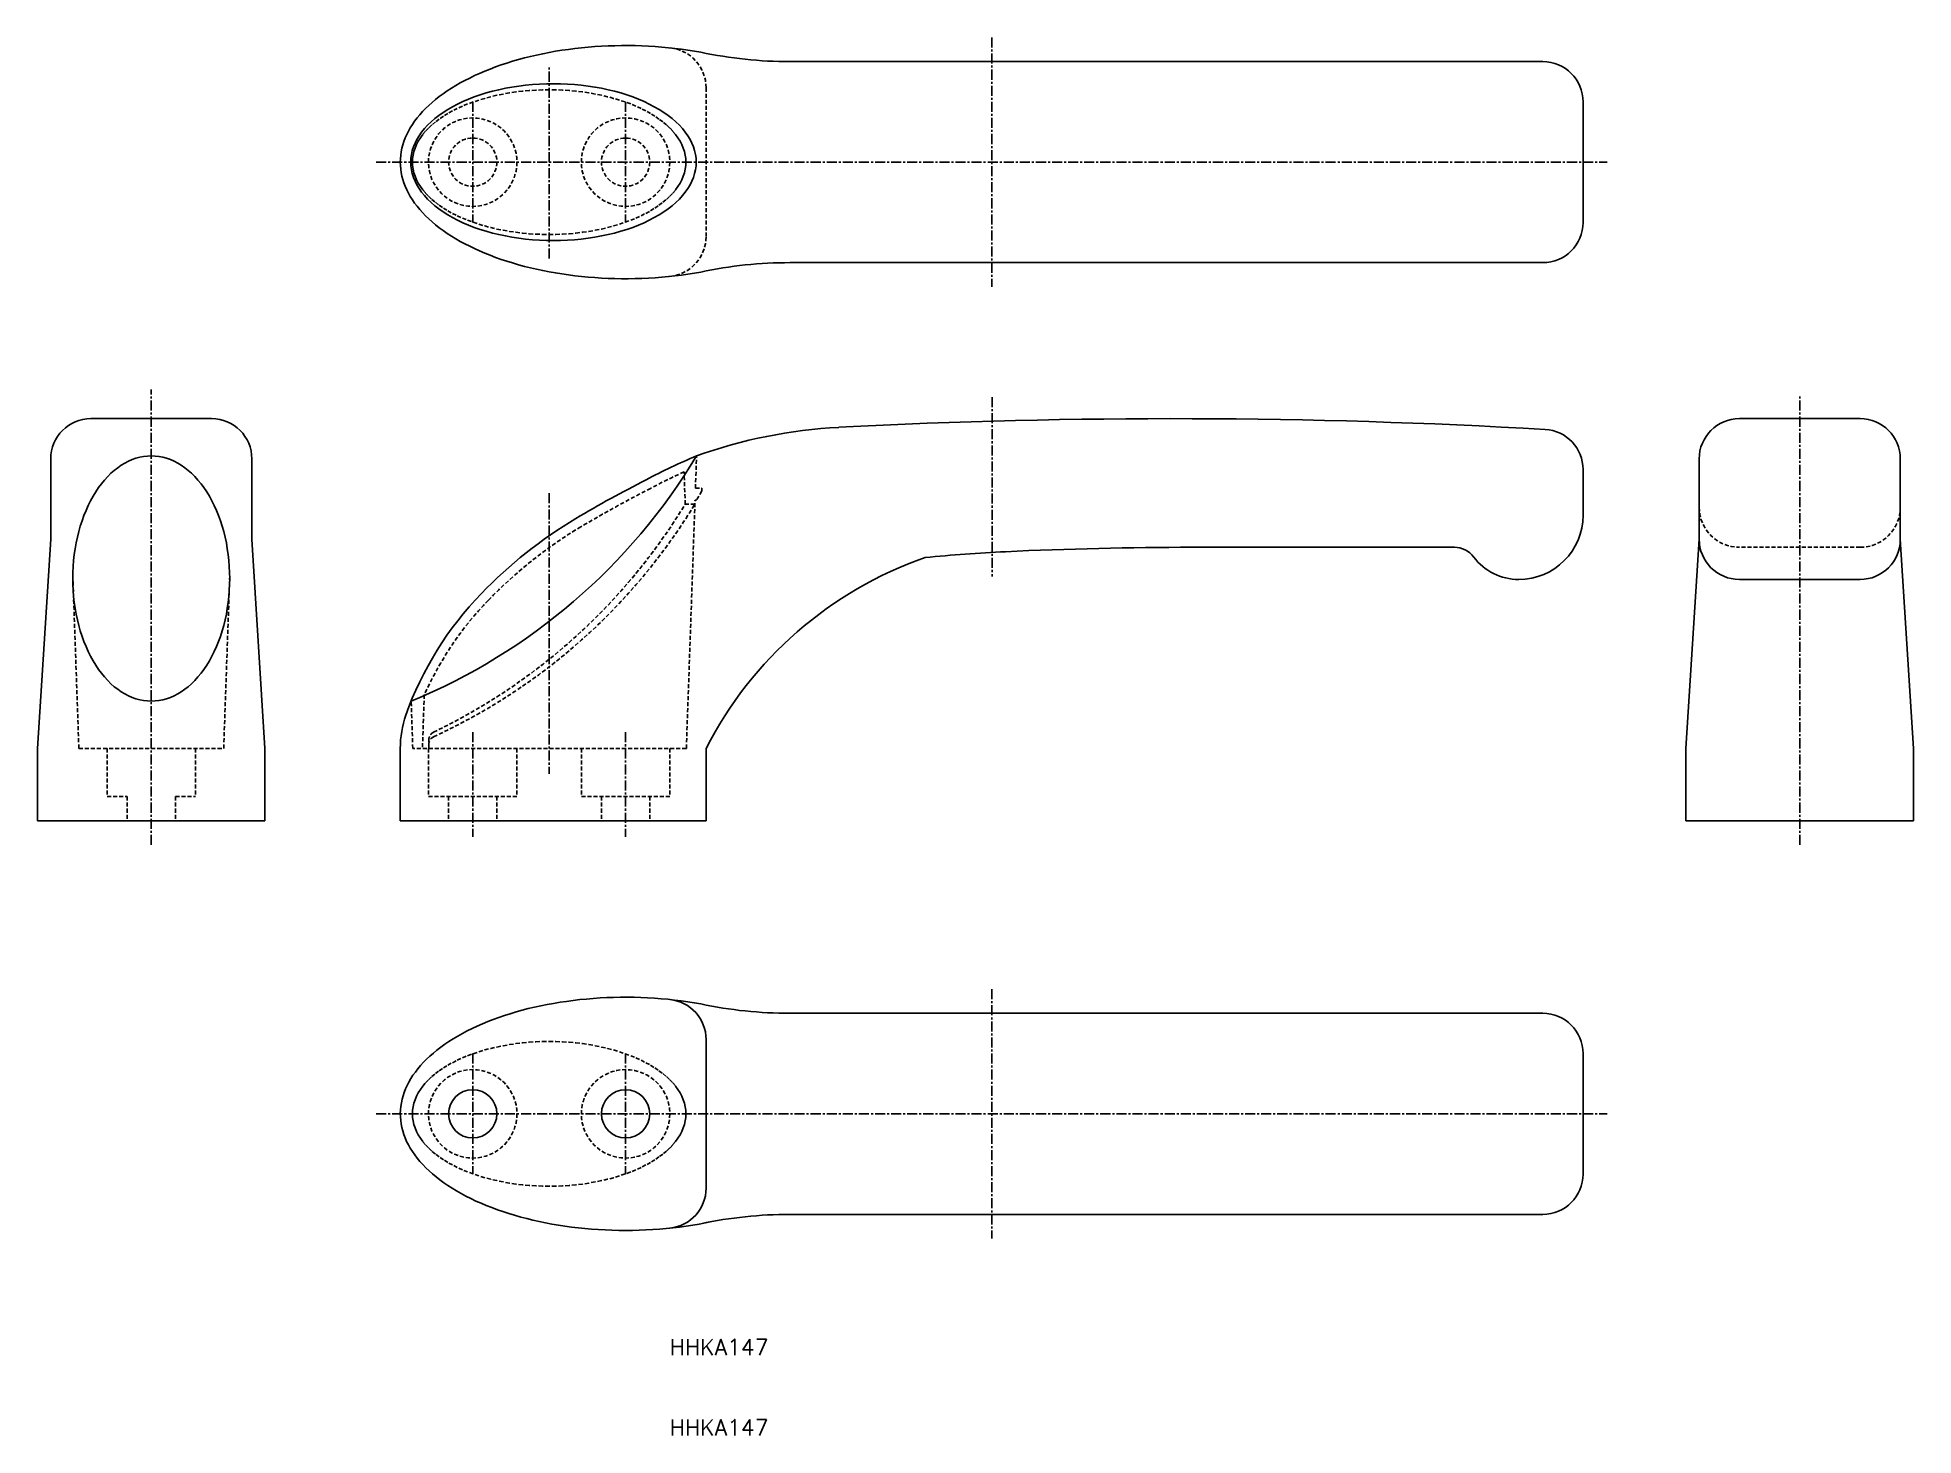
# Model space of a CAD drawing. Extents: x -69 to 165, y 10 to 184.
import ezdxf

# ---------------------------------------------------------------- set-up
doc = ezdxf.new("R2010")
doc.units = 0
doc.linetypes.add('CENTER', pattern=[2, 1.25, -0.25, 0.25, -0.25])
doc.linetypes.add('DASHED', pattern=[0.75, 0.5, -0.25])
doc.layers.get('0').update_dxf_attribs({"linetype": 'CONTINUOUS'})
doc.layers.add('CENTER', color=1, linetype='CONTINUOUS')
doc.styles.get("Standard").update_dxf_attribs({"font": 'txt.shx'})

msp = doc.modelspace()

# ---------------------------------------------------------------- linework, layer by layer
at = {"color": 7, "linetype": 'CONTINUOUS'}
for p, q in [((99.5, 180.85), (24.95, 180.85)), ((99.5, 180.85), (118.5, 180.85)), ((123.5, 160.85), (123.5, 175.85)), ((99.5, 155.85), (24.95, 155.85)), ((99.5, 155.85), (118.5, 155.85)), ((-61.95, 136.45), (-46.95, 136.45)), ((157.93, 136.45), (142.93, 136.45)), ((-66.95, 121.45), (-66.95, 131.45)), ((-41.95, 121.45), (-41.95, 131.45)), ((137.93, 121.45), (137.93, 131.45)), ((162.93, 121.45), (162.93, 131.45)), ((123.5, 124.45), (123.5, 130.12)), ((-68.59, 95.45), (-66.95, 121.45)), ((-40.32, 95.45), (-41.95, 121.45)), ((136.29, 95.45), (137.93, 121.45)), ((164.56, 95.45), (162.93, 121.45)), ((74.93, 120.45), (107.5, 120.45)), ((157.93, 116.45), (142.93, 116.45)), ((-68.59, 95.45), (-68.59, 86.45)), ((-40.32, 95.45), (-40.32, 86.45)), ((-23.5, 86.45), (-23.5, 95.45)), ((14.5, 86.45), (14.5, 95.45)), ((136.29, 95.45), (136.29, 86.45)), ((164.56, 95.45), (164.56, 86.45)), ((-68.59, 86.45), (-40.32, 86.45)), ((-23.5, 86.45), (13.94, 86.45)), ((13.94, 86.45), (14.5, 86.45)), ((136.29, 86.45), (164.56, 86.45)), ((118.5, 62.5), (24.95, 62.5)), ((14.5, 59.24), (14.5, 40.76)), ((123.5, 42.5), (123.5, 57.5)), ((118.5, 37.5), (24.95, 37.5))]:
    msp.add_line(p, q, dxfattribs=at)
at = {"color": 3, "linetype": 'DASHED'}
for p, q in [((14.5, 159.11), (14.5, 177.59)), ((13.18, 127.82), (13.32, 131.82)), ((11.91, 125.82), (11.77, 129.83)), ((12.05, 95.45), (13.13, 126.32)), ((13.13, 126.32), (13.32, 126.32)), ((13.18, 127.82), (13.98, 127.82)), ((13.98, 127.47), (13.32, 126.32)), ((13.98, 127.82), (13.98, 127.47)), ((13.11, 125.82), (11.91, 125.82)), ((157.93, 120.45), (142.93, 120.45)), ((-63.45, 95.45), (-64.2, 116.87)), ((-45.45, 95.45), (-44.7, 116.87)), ((-21.95, 95.45), (-22.15, 101.32)), ((-20.52, 102.1), (-20.75, 95.45)), ((-19.95, 95.45), (-19.95, 96.54)), ((-63.45, 95.45), (-45.45, 95.45)), ((-59.95, 95.45), (-59.95, 89.45)), ((-48.95, 95.45), (-48.95, 89.45)), ((12.05, 95.45), (-21.95, 95.45)), ((-20, 95.45), (-20, 89.45)), ((-9, 95.45), (-9, 89.45)), ((-1, 95.45), (-1, 89.45)), ((10, 95.45), (10, 89.45)), ((-59.95, 89.45), (-57.45, 89.45)), ((-57.45, 89.45), (-57.45, 86.45)), ((-51.45, 89.45), (-48.95, 89.45)), ((-51.45, 89.45), (-51.45, 86.45)), ((-20, 89.45), (-9, 89.45)), ((-17.5, 89.45), (-17.5, 86.45)), ((-11.5, 89.45), (-11.5, 86.45)), ((-1, 89.45), (10, 89.45)), ((1.5, 89.45), (1.5, 86.45)), ((7.5, 89.45), (7.5, 86.45))]:
    msp.add_line(p, q, dxfattribs=at)
at = {"color": 7, "linetype": 'CONTINUOUS'}
msp.add_lwpolyline([(31.02, 135.37, 0.072869), (13.32, 131.82, 0.022745), (7.05, 128.85, 0.015405), (-1.68, 124.04, 0.065874), (-13.43, 114.7, 0.106314), (-22.82, 99.58, 0.081239), (-23.5, 95.45)], format="xyb", dxfattribs=at)
at = {"color": 3, "linetype": 'DASHED'}
msp.add_lwpolyline([(11.77, 129.83, 0.015455), (7.61, 127.78, 0.015414), (-1.06, 123.01, 0.065859), (-12.56, 113.87, 0.086969), (-20.52, 102.1)], format="xyb", dxfattribs=at)
at = {"color": 7, "linetype": 'CONTINUOUS'}
for points in [[(13.85, 154.68, 0), (13.05, 154.54, 0), (12.25, 154.41, 0), (11.45, 154.3, 0), (10.63, 154.2, 0), (9.82, 154.11, 0), (8.99, 154.04, 0), (8.17, 153.97, 0), (7.34, 153.92, 0), (6.5, 153.88, 0), (5.67, 153.86, 0), (4.83, 153.85, 0), (4, 153.85, 0), (3.16, 153.86, 0), (2.33, 153.89, 0), (1.49, 153.93, 0), (0.66, 153.99, 0), (-0.16, 154.05, 0), (-0.99, 154.13, 0), (-1.8, 154.22, 0), (-2.61, 154.32, 0), (-3.42, 154.44, 0), (-4.22, 154.57, 0), (-5.01, 154.71, 0), (-5.79, 154.86, 0), (-6.56, 155.03, 0), (-7.33, 155.21, 0), (-8.08, 155.39, 0), (-8.82, 155.59, 0), (-9.55, 155.81, 0), (-10.27, 156.03, 0), (-10.97, 156.26, 0), (-11.66, 156.51, 0), (-12.34, 156.76, 0), (-13, 157.03, 0), (-13.64, 157.3, 0), (-14.27, 157.59, 0), (-14.88, 157.88, 0), (-15.48, 158.19, 0), (-16.05, 158.5, 0), (-16.61, 158.82, 0), (-17.15, 159.15, 0), (-17.67, 159.49, 0), (-18.17, 159.84, 0), (-18.65, 160.19, 0), (-19.11, 160.56, 0), (-19.55, 160.92, 0), (-19.97, 161.3, 0), (-20.36, 161.68, 0), (-20.74, 162.07, 0), (-21.09, 162.46, 0), (-21.42, 162.86, 0), (-21.72, 163.26, 0), (-22, 163.67, 0), (-22.26, 164.08, 0), (-22.49, 164.5, 0), (-22.7, 164.92, 0), (-22.89, 165.34, 0), (-23.05, 165.76, 0), (-23.19, 166.19, 0), (-23.3, 166.62, 0), (-23.39, 167.05, 0), (-23.45, 167.48, 0), (-23.49, 167.91, 0), (-23.5, 168.35, 0), (-23.49, 168.78, 0), (-23.45, 169.21, 0), (-23.39, 169.65, 0), (-23.3, 170.08, 0), (-23.19, 170.5, 0), (-23.05, 170.93, 0), (-22.89, 171.36, 0), (-22.7, 171.78, 0), (-22.49, 172.2, 0), (-22.26, 172.61, 0), (-22, 173.03, 0), (-21.72, 173.43, 0), (-21.42, 173.84, 0), (-21.09, 174.24, 0), (-20.74, 174.63, 0), (-20.36, 175.01, 0), (-19.97, 175.4, 0), (-19.55, 175.77, 0), (-19.11, 176.14, 0), (-18.65, 176.5, 0), (-18.17, 176.86, 0), (-17.67, 177.2, 0), (-17.15, 177.54, 0), (-16.61, 177.87, 0), (-16.05, 178.19, 0), (-15.48, 178.51, 0), (-14.88, 178.81, 0), (-14.27, 179.11, 0), (-13.64, 179.39, 0), (-13, 179.67, 0), (-12.34, 179.93, 0), (-11.66, 180.19, 0), (-10.97, 180.43, 0), (-10.27, 180.67, 0), (-9.55, 180.89, 0), (-8.82, 181.1, 0), (-8.08, 181.3, 0), (-7.33, 181.49, 0), (-6.56, 181.67, 0), (-5.79, 181.83, 0), (-5.01, 181.99, 0), (-4.22, 182.13, 0), (-3.42, 182.26, 0), (-2.61, 182.37, 0), (-1.8, 182.48, 0), (-0.99, 182.57, 0), (-0.16, 182.65, 0), (0.66, 182.71, 0), (1.49, 182.76, 0), (2.33, 182.8, 0), (3.16, 182.83, 0), (4, 182.84, 0), (4.83, 182.85, 0), (5.67, 182.84, 0), (6.5, 182.81, 0), (7.34, 182.77, 0), (8.17, 182.72, 0), (8.99, 182.66, 0), (9.82, 182.58, 0), (10.63, 182.5, 0), (11.45, 182.39, 0), (12.25, 182.28, 0), (13.05, 182.16, 0), (13.85, 182.02, 0)], [(-22.21, 168.35, 0), (-22.18, 167.87, 0), (-22.12, 167.39, 0), (-22.01, 166.92, 0), (-21.86, 166.45, 0), (-21.67, 165.98, 0), (-21.44, 165.52, 0), (-21.17, 165.06, 0), (-20.86, 164.62, 0), (-20.5, 164.18, 0), (-20.11, 163.75, 0), (-19.68, 163.34, 0), (-19.22, 162.93, 0), (-18.71, 162.54, 0), (-18.18, 162.16, 0), (-17.61, 161.8, 0), (-17.01, 161.45, 0), (-16.38, 161.12, 0), (-15.72, 160.81, 0), (-15.03, 160.52, 0), (-14.32, 160.24, 0), (-13.59, 159.99, 0), (-12.83, 159.75, 0), (-12.05, 159.53, 0), (-11.26, 159.34, 0), (-10.44, 159.17, 0), (-9.62, 159.02, 0), (-8.78, 158.89, 0), (-7.93, 158.78, 0), (-7.07, 158.7, 0), (-6.21, 158.65, 0), (-5.34, 158.61, 0), (-4.47, 158.6, 0), (-3.6, 158.61, 0), (-2.73, 158.65, 0), (-1.86, 158.7, 0), (-1.01, 158.78, 0), (-0.16, 158.89, 0), (0.68, 159.02, 0), (1.51, 159.17, 0), (2.32, 159.34, 0), (3.12, 159.53, 0), (3.89, 159.75, 0), (4.65, 159.99, 0), (5.39, 160.24, 0), (6.1, 160.52, 0), (6.79, 160.81, 0), (7.44, 161.12, 0), (8.07, 161.45, 0), (8.68, 161.8, 0), (9.24, 162.16, 0), (9.78, 162.54, 0), (10.28, 162.93, 0), (10.75, 163.34, 0), (11.18, 163.75, 0), (11.57, 164.18, 0), (11.92, 164.62, 0), (12.23, 165.06, 0), (12.51, 165.52, 0), (12.74, 165.98, 0), (12.93, 166.45, 0), (13.08, 166.92, 0), (13.18, 167.39, 0), (13.25, 167.87, 0), (13.27, 168.35, 0), (13.25, 168.83, 0), (13.18, 169.3, 0), (13.08, 169.78, 0), (12.93, 170.25, 0), (12.74, 170.72, 0), (12.51, 171.18, 0), (12.23, 171.63, 0), (11.92, 172.08, 0), (11.57, 172.52, 0), (11.18, 172.94, 0), (10.75, 173.36, 0), (10.28, 173.76, 0), (9.78, 174.16, 0), (9.24, 174.53, 0), (8.68, 174.9, 0), (8.07, 175.24, 0), (7.44, 175.57, 0), (6.79, 175.88, 0), (6.1, 176.18, 0), (5.39, 176.46, 0), (4.65, 176.71, 0), (3.89, 176.95, 0), (3.12, 177.16, 0), (2.32, 177.36, 0), (1.51, 177.53, 0), (0.68, 177.68, 0), (-0.16, 177.81, 0), (-1.01, 177.91, 0), (-1.86, 177.99, 0), (-2.73, 178.05, 0), (-3.6, 178.09, 0), (-4.47, 178.1, 0), (-5.34, 178.09, 0), (-6.21, 178.05, 0), (-7.07, 177.99, 0), (-7.93, 177.91, 0), (-8.78, 177.81, 0), (-9.62, 177.68, 0), (-10.44, 177.53, 0), (-11.26, 177.36, 0), (-12.05, 177.16, 0), (-12.83, 176.95, 0), (-13.59, 176.71, 0), (-14.32, 176.46, 0), (-15.03, 176.18, 0), (-15.72, 175.88, 0), (-16.38, 175.57, 0), (-17.01, 175.24, 0), (-17.61, 174.9, 0), (-18.18, 174.53, 0), (-18.71, 174.16, 0), (-19.22, 173.76, 0), (-19.68, 173.36, 0), (-20.11, 172.94, 0), (-20.5, 172.52, 0), (-20.86, 172.08, 0), (-21.17, 171.63, 0), (-21.44, 171.18, 0), (-21.67, 170.72, 0), (-21.86, 170.25, 0), (-22.01, 169.78, 0), (-22.12, 169.3, 0), (-22.18, 168.83, 0), (-22.21, 168.35, 0)], [(-54.45, 101.32, 0), (-53.97, 101.34, 0), (-53.5, 101.4, 0), (-53.02, 101.49, 0), (-52.55, 101.62, 0), (-52.08, 101.78, 0), (-51.62, 101.98, 0), (-51.17, 102.22, 0), (-50.72, 102.48, 0), (-50.28, 102.79, 0), (-49.86, 103.12, 0), (-49.44, 103.49, 0), (-49.04, 103.89, 0), (-48.65, 104.33, 0), (-48.27, 104.78, 0), (-47.91, 105.27, 0), (-47.56, 105.79, 0), (-47.23, 106.33, 0), (-46.92, 106.9, 0), (-46.62, 107.49, 0), (-46.35, 108.1, 0), (-46.09, 108.73, 0), (-45.85, 109.38, 0), (-45.64, 110.05, 0), (-45.45, 110.74, 0), (-45.27, 111.44, 0), (-45.12, 112.14, 0), (-45, 112.87, 0), (-44.89, 113.6, 0), (-44.81, 114.33, 0), (-44.75, 115.08, 0), (-44.71, 115.82, 0), (-44.7, 116.57, 0), (-44.71, 117.32, 0), (-44.75, 118.07, 0), (-44.81, 118.81, 0), (-44.89, 119.55, 0), (-45, 120.28, 0), (-45.12, 121, 0), (-45.27, 121.71, 0), (-45.45, 122.41, 0), (-45.64, 123.09, 0), (-45.85, 123.76, 0), (-46.09, 124.41, 0), (-46.35, 125.04, 0), (-46.62, 125.65, 0), (-46.92, 126.24, 0), (-47.23, 126.81, 0), (-47.56, 127.35, 0), (-47.91, 127.87, 0), (-48.27, 128.36, 0), (-48.65, 128.82, 0), (-49.04, 129.25, 0), (-49.44, 129.65, 0), (-49.86, 130.02, 0), (-50.28, 130.35, 0), (-50.72, 130.66, 0), (-51.17, 130.93, 0), (-51.62, 131.16, 0), (-52.08, 131.36, 0), (-52.55, 131.53, 0), (-53.02, 131.65, 0), (-53.5, 131.75, 0), (-53.97, 131.8, 0), (-54.45, 131.82, 0), (-54.93, 131.8, 0), (-55.41, 131.75, 0), (-55.88, 131.65, 0), (-56.36, 131.53, 0), (-56.82, 131.36, 0), (-57.28, 131.16, 0), (-57.74, 130.93, 0), (-58.18, 130.66, 0), (-58.62, 130.35, 0), (-59.05, 130.02, 0), (-59.47, 129.65, 0), (-59.87, 129.25, 0), (-60.26, 128.82, 0), (-60.64, 128.36, 0), (-61, 127.87, 0), (-61.35, 127.35, 0), (-61.68, 126.81, 0), (-61.99, 126.24, 0), (-62.28, 125.65, 0), (-62.56, 125.04, 0), (-62.82, 124.41, 0), (-63.05, 123.76, 0), (-63.27, 123.09, 0), (-63.46, 122.41, 0), (-63.63, 121.71, 0), (-63.78, 121, 0), (-63.91, 120.28, 0), (-64.02, 119.55, 0), (-64.1, 118.81, 0), (-64.16, 118.07, 0), (-64.19, 117.32, 0), (-64.2, 116.57, 0), (-64.19, 115.82, 0), (-64.16, 115.08, 0), (-64.1, 114.33, 0), (-64.02, 113.6, 0), (-63.91, 112.87, 0), (-63.78, 112.14, 0), (-63.63, 111.44, 0), (-63.46, 110.74, 0), (-63.27, 110.05, 0), (-63.05, 109.38, 0), (-62.82, 108.73, 0), (-62.56, 108.1, 0), (-62.28, 107.49, 0), (-61.99, 106.9, 0), (-61.68, 106.33, 0), (-61.35, 105.79, 0), (-61, 105.27, 0), (-60.64, 104.78, 0), (-60.26, 104.33, 0), (-59.87, 103.89, 0), (-59.47, 103.49, 0), (-59.05, 103.12, 0), (-58.62, 102.79, 0), (-58.18, 102.48, 0), (-57.74, 102.22, 0), (-57.28, 101.98, 0), (-56.82, 101.78, 0), (-56.36, 101.62, 0), (-55.88, 101.49, 0), (-55.41, 101.4, 0), (-54.93, 101.34, 0), (-54.45, 101.32, 0)], [(13.85, 63.67, 0), (13.04, 63.81, 0), (12.23, 63.94, 0), (11.41, 64.05, 0), (10.59, 64.15, 0), (9.76, 64.24, 0), (8.92, 64.32, 0), (8.09, 64.38, 0), (7.24, 64.43, 0), (6.4, 64.47, 0), (5.55, 64.49, 0), (4.7, 64.5, 0), (3.86, 64.5, 0), (3.01, 64.48, 0), (2.16, 64.45, 0), (1.32, 64.41, 0), (0.48, 64.35, 0), (-0.36, 64.28, 0), (-1.19, 64.2, 0), (-2.02, 64.1, 0), (-2.84, 63.99, 0), (-3.65, 63.87, 0), (-4.46, 63.74, 0), (-5.26, 63.59, 0), (-6.05, 63.43, 0), (-6.83, 63.26, 0), (-7.6, 63.08, 0), (-8.36, 62.88, 0), (-9.11, 62.67, 0), (-9.84, 62.45, 0), (-10.56, 62.22, 0), (-11.27, 61.98, 0), (-11.96, 61.73, 0), (-12.64, 61.47, 0), (-13.3, 61.19, 0), (-13.95, 60.91, 0), (-14.58, 60.61, 0), (-15.19, 60.31, 0), (-15.78, 60, 0), (-16.36, 59.67, 0), (-16.91, 59.34, 0), (-17.45, 59, 0), (-17.97, 58.65, 0), (-18.46, 58.3, 0), (-18.94, 57.93, 0), (-19.39, 57.56, 0), (-19.82, 57.19, 0), (-20.23, 56.8, 0), (-20.62, 56.41, 0), (-20.98, 56.01, 0), (-21.32, 55.61, 0), (-21.63, 55.2, 0), (-21.93, 54.79, 0), (-22.2, 54.38, 0), (-22.44, 53.95, 0), (-22.66, 53.53, 0), (-22.85, 53.1, 0), (-23.02, 52.67, 0), (-23.16, 52.24, 0), (-23.28, 51.81, 0), (-23.37, 51.37, 0), (-23.44, 50.93, 0), (-23.48, 50.49, 0), (-23.5, 50.05, 0), (-23.49, 49.62, 0), (-23.45, 49.18, 0), (-23.39, 48.74, 0), (-23.31, 48.3, 0), (-23.2, 47.87, 0), (-23.06, 47.43, 0), (-22.9, 47, 0), (-22.71, 46.58, 0), (-22.5, 46.15, 0), (-22.26, 45.73, 0), (-22, 45.31, 0), (-21.71, 44.9, 0), (-21.4, 44.49, 0), (-21.07, 44.09, 0), (-20.71, 43.69, 0), (-20.33, 43.3, 0), (-19.92, 42.91, 0), (-19.5, 42.53, 0), (-19.05, 42.16, 0), (-18.58, 41.79, 0), (-18.09, 41.43, 0), (-17.58, 41.08, 0), (-17.05, 40.74, 0), (-16.5, 40.41, 0), (-15.93, 40.08, 0), (-15.34, 39.77, 0), (-14.73, 39.46, 0), (-14.11, 39.16, 0), (-13.46, 38.88, 0), (-12.81, 38.6, 0), (-12.13, 38.34, 0), (-11.44, 38.08, 0), (-10.74, 37.84, 0), (-10.02, 37.6, 0), (-9.29, 37.38, 0), (-8.54, 37.17, 0), (-7.79, 36.97, 0), (-7.02, 36.78, 0), (-6.24, 36.61, 0), (-5.46, 36.45, 0), (-4.66, 36.3, 0), (-3.85, 36.16, 0), (-3.04, 36.04, 0), (-2.22, 35.92, 0), (-1.4, 35.83, 0), (-0.56, 35.74, 0), (0.27, 35.67, 0), (1.11, 35.61, 0), (1.95, 35.56, 0), (2.8, 35.53, 0), (3.65, 35.51, 0), (4.49, 35.5, 0), (5.34, 35.51, 0), (6.19, 35.53, 0), (7.03, 35.56, 0), (7.88, 35.61, 0), (8.72, 35.67, 0), (9.55, 35.74, 0), (10.38, 35.82, 0), (11.21, 35.92, 0), (12.03, 36.03, 0), (12.84, 36.16, 0), (13.65, 36.3, 0), (14.44, 36.45, 0), (15.23, 36.61, 0)]]:
    msp.add_polyline3d(points, dxfattribs=at)
at = {"color": 3, "linetype": 'DASHED'}
for points in [[(-22, 168.35, 0), (-21.98, 167.91, 0), (-21.92, 167.47, 0), (-21.82, 167.03, 0), (-21.67, 166.59, 0), (-21.49, 166.16, 0), (-21.27, 165.74, 0), (-21.01, 165.32, 0), (-20.71, 164.9, 0), (-20.37, 164.5, 0), (-19.99, 164.1, 0), (-19.58, 163.72, 0), (-19.14, 163.35, 0), (-18.65, 162.99, 0), (-18.14, 162.64, 0), (-17.6, 162.3, 0), (-17.02, 161.98, 0), (-16.42, 161.68, 0), (-15.78, 161.39, 0), (-15.13, 161.12, 0), (-14.44, 160.87, 0), (-13.74, 160.63, 0), (-13.01, 160.41, 0), (-12.27, 160.21, 0), (-11.51, 160.03, 0), (-10.73, 159.87, 0), (-9.93, 159.74, 0), (-9.13, 159.62, 0), (-8.32, 159.52, 0), (-7.49, 159.44, 0), (-6.67, 159.39, 0), (-5.83, 159.36, 0), (-5, 159.35, 0), (-4.17, 159.36, 0), (-3.33, 159.39, 0), (-2.51, 159.44, 0), (-1.68, 159.52, 0), (-0.87, 159.62, 0), (-0.07, 159.74, 0), (0.73, 159.87, 0), (1.51, 160.03, 0), (2.27, 160.21, 0), (3.01, 160.41, 0), (3.74, 160.63, 0), (4.44, 160.87, 0), (5.13, 161.12, 0), (5.78, 161.39, 0), (6.42, 161.68, 0), (7.02, 161.98, 0), (7.6, 162.3, 0), (8.14, 162.64, 0), (8.65, 162.99, 0), (9.13, 163.35, 0), (9.58, 163.72, 0), (9.99, 164.1, 0), (10.37, 164.5, 0), (10.71, 164.9, 0), (11.01, 165.32, 0), (11.27, 165.74, 0), (11.49, 166.16, 0), (11.67, 166.59, 0), (11.82, 167.03, 0), (11.92, 167.47, 0), (11.98, 167.91, 0), (12, 168.35, 0), (11.98, 168.79, 0), (11.92, 169.23, 0), (11.82, 169.67, 0), (11.67, 170.1, 0), (11.49, 170.53, 0), (11.27, 170.96, 0), (11.01, 171.38, 0), (10.71, 171.79, 0), (10.37, 172.2, 0), (9.99, 172.59, 0), (9.58, 172.97, 0), (9.13, 173.35, 0), (8.65, 173.71, 0), (8.14, 174.06, 0), (7.6, 174.39, 0), (7.02, 174.71, 0), (6.42, 175.02, 0), (5.78, 175.31, 0), (5.13, 175.58, 0), (4.44, 175.83, 0), (3.74, 176.07, 0), (3.01, 176.28, 0), (2.27, 176.48, 0), (1.51, 176.66, 0), (0.73, 176.82, 0), (-0.07, 176.96, 0), (-0.87, 177.08, 0), (-1.68, 177.18, 0), (-2.51, 177.25, 0), (-3.33, 177.3, 0), (-4.17, 177.34, 0), (-5, 177.35, 0), (-5.83, 177.34, 0), (-6.67, 177.3, 0), (-7.49, 177.25, 0), (-8.32, 177.18, 0), (-9.13, 177.08, 0), (-9.93, 176.96, 0), (-10.73, 176.82, 0), (-11.51, 176.66, 0), (-12.27, 176.48, 0), (-13.01, 176.28, 0), (-13.74, 176.07, 0), (-14.44, 175.83, 0), (-15.13, 175.58, 0), (-15.78, 175.31, 0), (-16.42, 175.02, 0), (-17.02, 174.71, 0), (-17.6, 174.39, 0), (-18.14, 174.06, 0), (-18.65, 173.71, 0), (-19.14, 173.35, 0), (-19.58, 172.97, 0), (-19.99, 172.59, 0), (-20.37, 172.2, 0), (-20.71, 171.79, 0), (-21.01, 171.38, 0), (-21.27, 170.96, 0), (-21.49, 170.53, 0), (-21.67, 170.1, 0), (-21.82, 169.67, 0), (-21.92, 169.23, 0), (-21.98, 168.79, 0), (-22, 168.35, 0)], [(-22, 50, 0), (-21.98, 50.44, 0), (-21.92, 50.88, 0), (-21.82, 51.32, 0), (-21.67, 51.76, 0), (-21.49, 52.19, 0), (-21.27, 52.61, 0), (-21.01, 53.03, 0), (-20.71, 53.44, 0), (-20.37, 53.85, 0), (-19.99, 54.24, 0), (-19.58, 54.63, 0), (-19.14, 55, 0), (-18.65, 55.36, 0), (-18.14, 55.71, 0), (-17.6, 56.04, 0), (-17.02, 56.36, 0), (-16.42, 56.67, 0), (-15.78, 56.96, 0), (-15.13, 57.23, 0), (-14.44, 57.48, 0), (-13.74, 57.72, 0), (-13.01, 57.94, 0), (-12.27, 58.14, 0), (-11.51, 58.31, 0), (-10.73, 58.47, 0), (-9.93, 58.61, 0), (-9.13, 58.73, 0), (-8.32, 58.83, 0), (-7.49, 58.9, 0), (-6.67, 58.96, 0), (-5.83, 58.99, 0), (-5, 59, 0), (-4.17, 58.99, 0), (-3.33, 58.96, 0), (-2.51, 58.9, 0), (-1.68, 58.83, 0), (-0.87, 58.73, 0), (-0.07, 58.61, 0), (0.73, 58.47, 0), (1.51, 58.31, 0), (2.27, 58.14, 0), (3.01, 57.94, 0), (3.74, 57.72, 0), (4.44, 57.48, 0), (5.13, 57.23, 0), (5.78, 56.96, 0), (6.42, 56.67, 0), (7.02, 56.36, 0), (7.6, 56.04, 0), (8.14, 55.71, 0), (8.65, 55.36, 0), (9.13, 55, 0), (9.58, 54.63, 0), (9.99, 54.24, 0), (10.37, 53.85, 0), (10.71, 53.44, 0), (11.01, 53.03, 0), (11.27, 52.61, 0), (11.49, 52.19, 0), (11.67, 51.76, 0), (11.82, 51.32, 0), (11.92, 50.88, 0), (11.98, 50.44, 0), (12, 50, 0), (11.98, 49.56, 0), (11.92, 49.12, 0), (11.82, 48.68, 0), (11.67, 48.24, 0), (11.49, 47.81, 0), (11.27, 47.39, 0), (11.01, 46.97, 0), (10.71, 46.56, 0), (10.37, 46.15, 0), (9.99, 45.76, 0), (9.58, 45.37, 0), (9.13, 45, 0), (8.65, 44.64, 0), (8.14, 44.29, 0), (7.6, 43.96, 0), (7.02, 43.64, 0), (6.42, 43.33, 0), (5.78, 43.04, 0), (5.13, 42.77, 0), (4.44, 42.52, 0), (3.74, 42.28, 0), (3.01, 42.06, 0), (2.27, 41.86, 0), (1.51, 41.69, 0), (0.73, 41.53, 0), (-0.07, 41.39, 0), (-0.87, 41.27, 0), (-1.68, 41.17, 0), (-2.51, 41.1, 0), (-3.33, 41.04, 0), (-4.17, 41.01, 0), (-5, 41, 0), (-5.83, 41.01, 0), (-6.67, 41.04, 0), (-7.49, 41.1, 0), (-8.32, 41.17, 0), (-9.13, 41.27, 0), (-9.93, 41.39, 0), (-10.73, 41.53, 0), (-11.51, 41.69, 0), (-12.27, 41.86, 0), (-13.01, 42.06, 0), (-13.74, 42.28, 0), (-14.44, 42.52, 0), (-15.13, 42.77, 0), (-15.78, 43.04, 0), (-16.42, 43.33, 0), (-17.02, 43.64, 0), (-17.6, 43.96, 0), (-18.14, 44.29, 0), (-18.65, 44.64, 0), (-19.14, 45, 0), (-19.58, 45.37, 0), (-19.99, 45.76, 0), (-20.37, 46.15, 0), (-20.71, 46.56, 0), (-21.01, 46.97, 0), (-21.27, 47.39, 0), (-21.49, 47.81, 0), (-21.67, 48.24, 0), (-21.82, 48.68, 0), (-21.92, 49.12, 0), (-21.98, 49.56, 0), (-22, 50, 0)]]:
    msp.add_polyline3d(points, dxfattribs=at)
for centre, radius in [((-14.5, 168.35), 5.5), ((4.5, 168.35), 5.5), ((-14.5, 168.35), 3), ((4.5, 168.35), 3), ((-14.5, 50), 5.5), ((4.5, 50), 5.5)]:
    msp.add_circle(centre, radius, dxfattribs=at)
at = {"color": 7, "linetype": 'CONTINUOUS'}
for centre in [(-14.5, 50), (4.5, 50)]:
    msp.add_circle(centre, 3, dxfattribs=at)
at = {"color": 3, "linetype": 'DASHED'}
for centre, radius, start, end in [((9.5, 177.59), 5, 360, 84.0575), ((9.5, 159.11), 5, 275.9425, 0), ((-51.66, 164.49), 74.41, 295.7098, 328.6912), ((-50.46, 164.49), 74.41, 294.702, 328.6912), ((142.93, 125.45), 5, 180, 270), ((157.93, 125.45), 5, 270, 0), ((-18.95, 96.54), 1, 115.7098, 180), ((-18.95, 95.98), 1, 114.702, 180)]:
    msp.add_arc(centre, radius, start, end, dxfattribs=at)
at = {"color": 7, "linetype": 'CONTINUOUS'}
for centre, radius, start, end in [((24.95, 234.21), 53.36, 257.9876, 270), ((118.5, 175.85), 5, 0, 90), ((118.5, 160.85), 5, 270, 0), ((24.95, 102.49), 53.36, 90, 102.0124), ((-61.95, 131.45), 5, 90, 180), ((-46.95, 131.45), 5, 0, 90), ((72.5, -663.55), 800, 86.68292, 92.97247), ((142.93, 131.45), 5, 90, 180), ((157.93, 131.45), 5, 0, 90), ((118.5, 130.12), 5, 0, 86.6829), ((-50.46, 170.14), 74.41, 292.361, 329.0031), ((115.5, 124.45), 8, 270, 0), ((142.93, 121.45), 5, 180, 270), ((157.93, 121.45), 5, 270, 0), ((57.83, 73.22), 48.7, 109.3145, 152.8478), ((60.98, -77.62), 197.74, 92.6836, 95.5896), ((74.93, -375.23), 495.68, 90, 92.6836), ((107.5, 117.45), 3, 36.8699, 90), ((115.5, 123.45), 7, 216.8699, 270), ((9.5, 59.24), 5, 0, 84.0575), ((24.95, 115.86), 53.36, 257.9876, 270), ((118.5, 57.5), 5, 0, 90), ((118.5, 42.5), 5, 270, 0), ((9.5, 40.76), 5, 275.9425, 0), ((24.95, -15.86), 53.36, 90, 102.0124)]:
    msp.add_arc(centre, radius, start, end, dxfattribs=at)
at = {"layer": 'CENTER', "color": 1, "linetype": 'CENTER'}
for p, q in [((50, 183.85), (50, 152.85)), ((-5, 156.35), (-5, 180.35)), ((-14.5, 175.85), (-14.5, 160.85)), ((4.5, 175.85), (4.5, 160.85)), ((-26.5, 168.35), (126.5, 168.35)), ((-54.45, 83.45), (-54.45, 140.06)), ((50.05, 139.13), (50.05, 116.81)), ((150.43, 83.45), (150.43, 139.45)), ((-5, 127.17), (-5, 92.28)), ((-14.5, 97.45), (-14.5, 84.45)), ((4.5, 97.45), (4.5, 84.45)), ((50, 65.5), (50, 34.5)), ((-14.5, 57.5), (-14.5, 42.5)), ((4.5, 57.5), (4.5, 42.5)), ((-26.5, 50), (126.5, 50))]:
    msp.add_line(p, q, dxfattribs=at)

# ---------------------------------------------------------------- texts
at = {"color": 7, "linetype": 'CONTINUOUS'}
for p in [(10, 20), (10, 10)]:
    msp.add_text('HHKA147', height=2, dxfattribs=at).set_placement(p)

doc.saveas('drawing.dxf')
